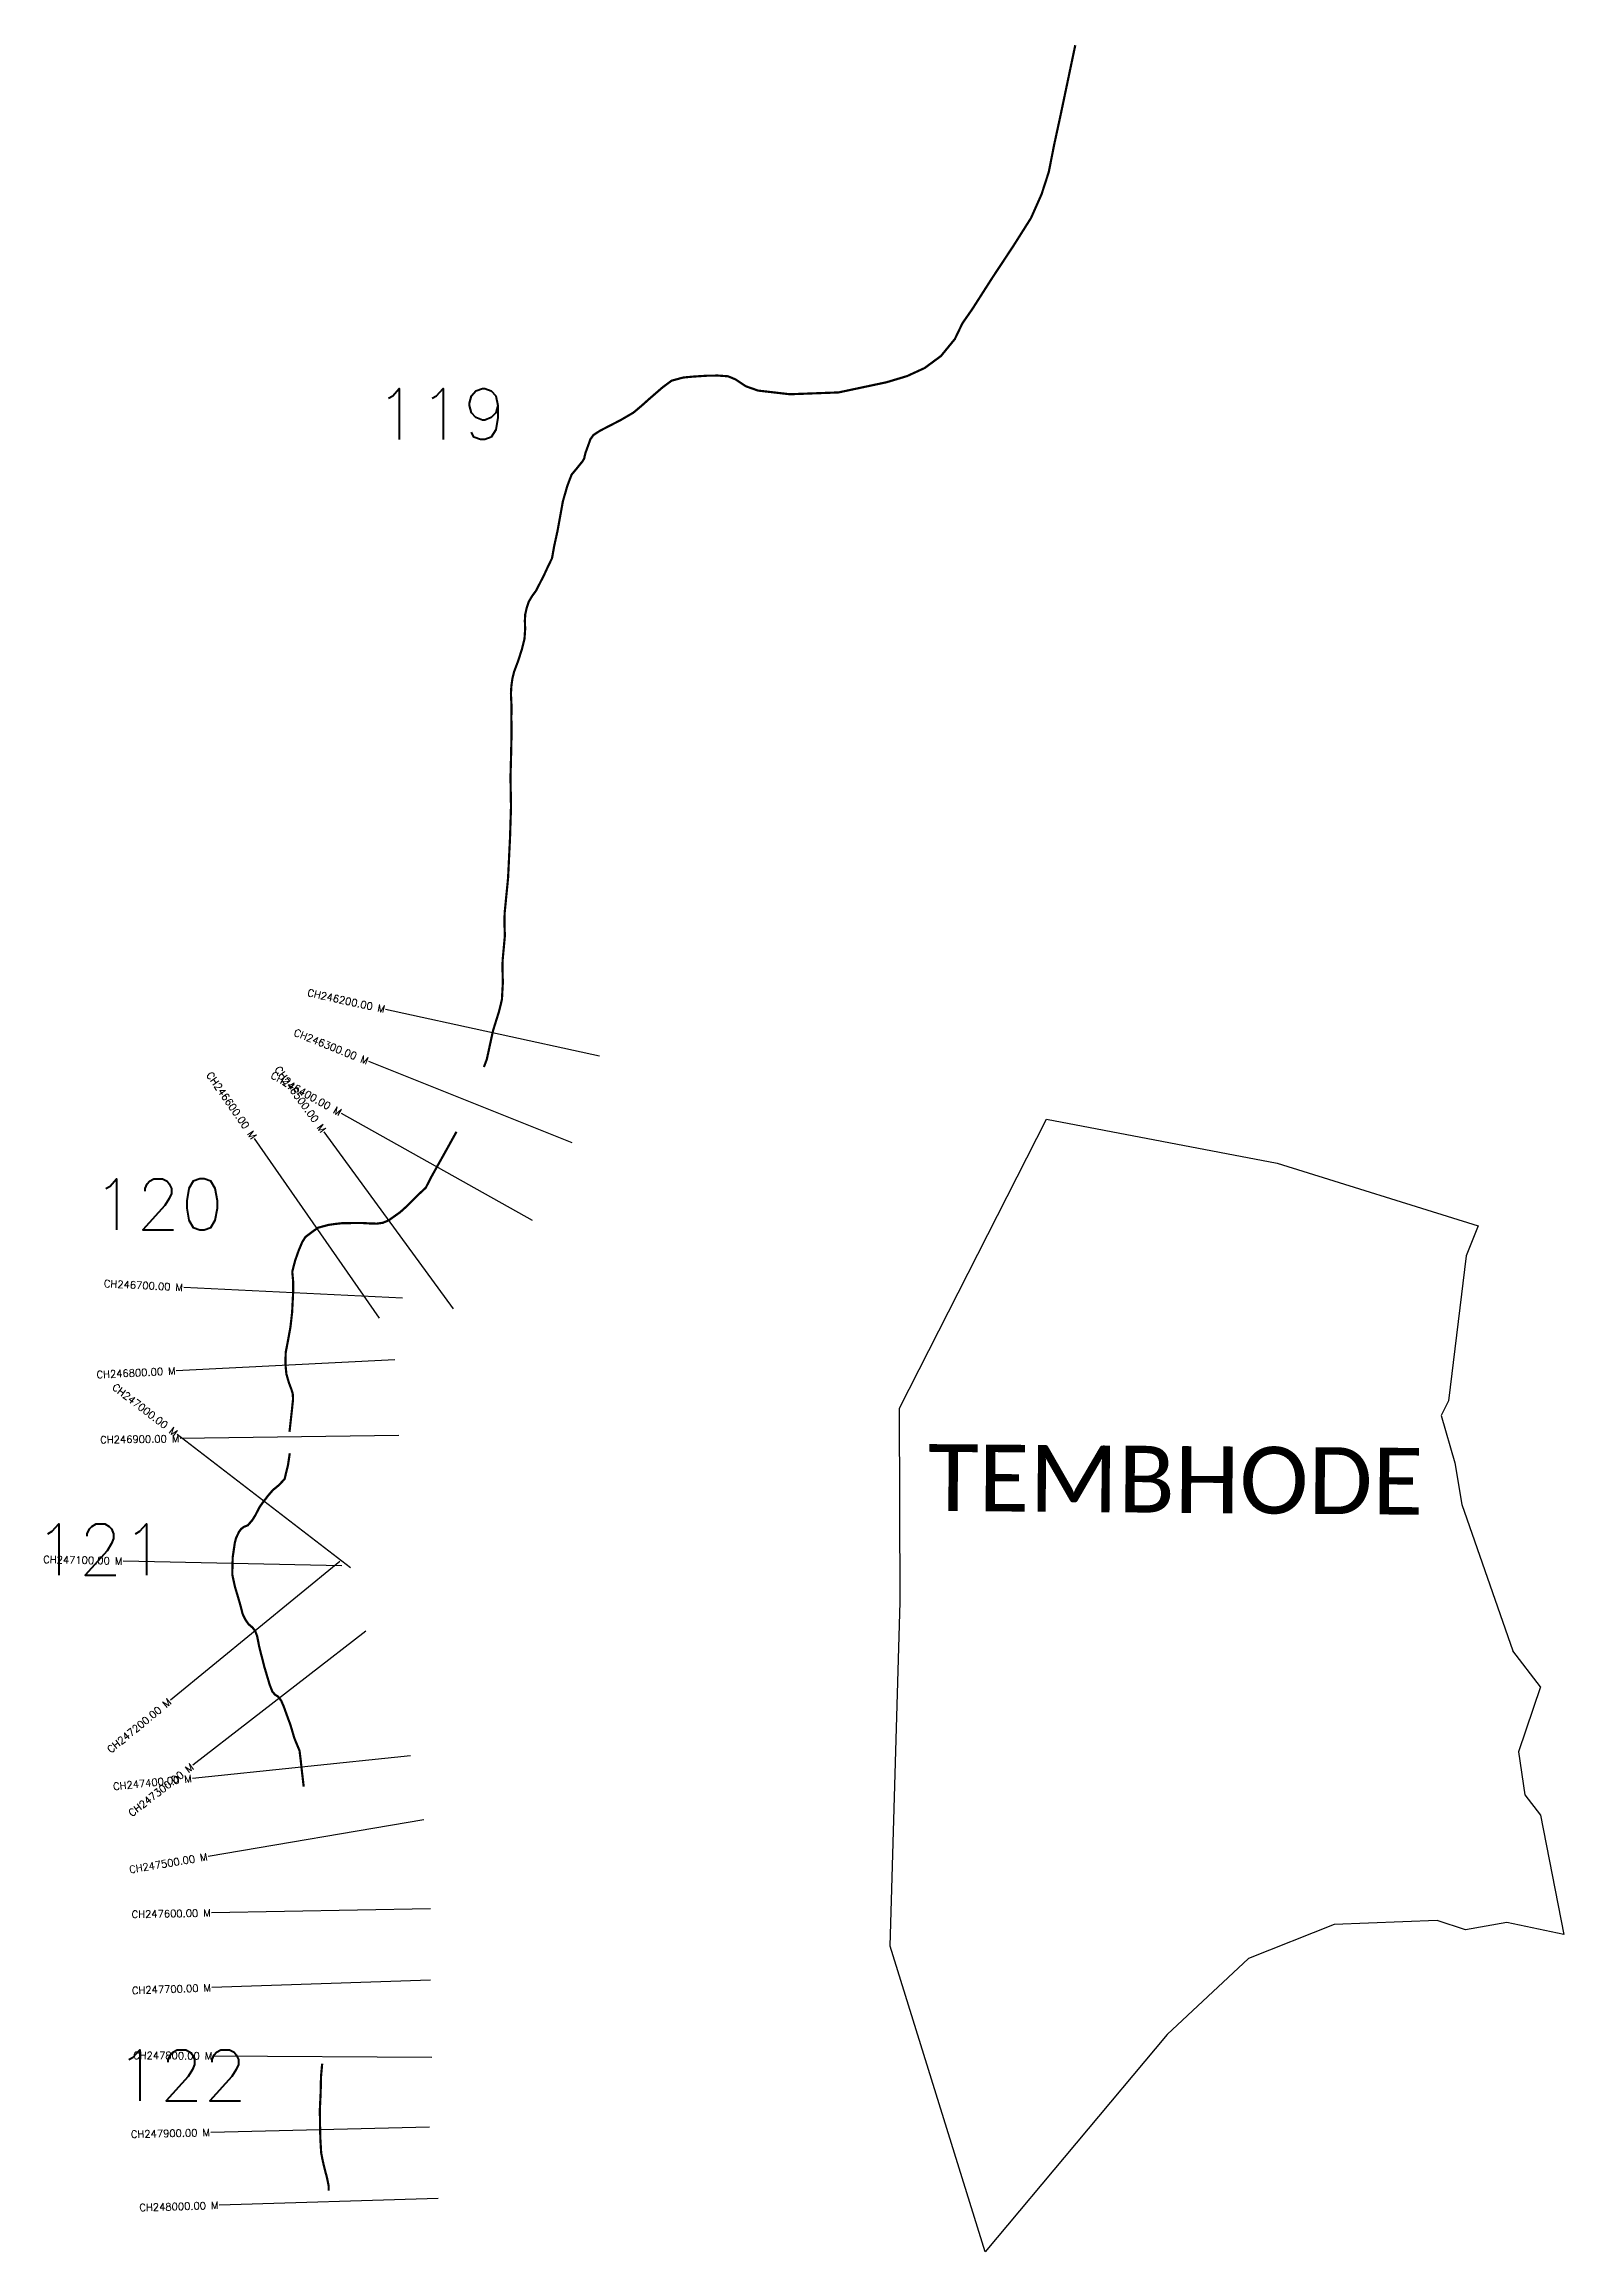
# Model space of a CAD drawing. Header units: metres. Extents: x 278110 to 280192, y 2044595 to 2047619.
import ezdxf
from ezdxf.enums import TextEntityAlignment as Align

# ---------------------------------------------------------------- set-up
doc = ezdxf.new("R2010")
doc.units = ezdxf.units.M
for name, color, linetype in [('CS', 134, 'Continuous'), ('CSMark', 6, 'Continuous'), ('NATURALLY PROTECTED', 3, 'Continuous'), ('village', 3, 'Continuous'), ('VILLAGE NAME', 250, 'Continuous')]:
    doc.layers.add(name, color=color, linetype=linetype)
doc.styles.get("Standard").update_dxf_attribs({"font": 'simplex.shx'})

msp = doc.modelspace()

# ---------------------------------------------------------------- linework, layer by layer
at = {"color": 6, "flags": 128}
msp.add_lwpolyline([(280159.8, 2045369.1), (280122, 2045418.2)], dxfattribs=at)
at = {"layer": 'CS'}
for p, q in [((278870.7, 2046232.9), (278577.6, 2046297)), ((278833, 2046114.4), (278554.4, 2046225.6)), ((278670.4, 2045887), (278493.5, 2046129.2)), ((278778.7, 2046007.9), (278517, 2046154.6)), ((278569.4, 2045874), (278398, 2046120.2)), ((278600.7, 2045901.3), (278301, 2045916.2)), ((278590.4, 2045817), (278290.8, 2045802)), ((278529.6, 2045532), (278291.8, 2045714.8)), ((278595.9, 2045713.3), (278296, 2045709.1)), ((278517.8, 2045534.7), (278217.9, 2045541.3)), ((278514.9, 2045540.9), (278282.7, 2045350.8)), ((278550.5, 2045445.5), (278313.5, 2045261.6)), ((278611.5, 2045274.6), (278313.1, 2045243.7)), ((278630, 2045186.9), (278334.3, 2045136.7)), ((278638.9, 2045065), (278339, 2045059.4)), ((278639.2, 2044967.4), (278339.4, 2044957)), ((278641.1, 2044861.1), (278341.1, 2044863.3)), ((278637.9, 2044766), (278338, 2044758.7)), ((278649.5, 2044668.1), (278349.6, 2044659))]:
    msp.add_line(p, q, dxfattribs=at)
at = {"layer": 'NATURALLY PROTECTED', "const_width": 3, "flags": 128}
for points in [[(279522.5, 2047617.9), (279502, 2047520.4), (279493.6, 2047481.7), (279486.2, 2047444.2), (279476.3, 2047413.7), (279461.8, 2047381.1), (279437.9, 2047343.3), (279408.5, 2047298.8), (279381.6, 2047256.7), (279367.9, 2047237), (279357.5, 2047215.4), (279338.5, 2047192.2), (279316.1, 2047175.7), (279292.1, 2047164.7), (279264.2, 2047156.3), (279198.2, 2047142.3), (279131.5, 2047139.8), (279088, 2047144.8), (279071.2, 2047150.7), (279056.9, 2047160.2), (279046.8, 2047164.4), (279032.8, 2047165.4), (279018, 2047165.2), (278997.9, 2047163.9), (278985.4, 2047162.7), (278969.4, 2047158.4), (278956.8, 2047149), (278939.7, 2047134.2), (278928.4, 2047124.1), (278917.1, 2047114.6), (278899.8, 2047104.5), (278871.3, 2047089.8), (278862.4, 2047084), (278858.1, 2047078.1), (278855.2, 2047069.7), (278851.5, 2047059.7), (278849.6, 2047051.7), (278847.3, 2047047.8), (278839.3, 2047037.9), (278832.4, 2047029.6), (278826.6, 2047014.4), (278820.5, 2046993.2), (278813.2, 2046952.9), (278808.5, 2046931.5), (278805.6, 2046915.1), (278800.6, 2046904.9), (278794.2, 2046891.1), (278783.6, 2046870.5), (278778.1, 2046863), (278773.8, 2046855.7), (278771, 2046847.5), (278768.9, 2046838.2), (278768.4, 2046829.6), (278768.8, 2046818.4), (278767.9, 2046804.6), (278764.3, 2046790.4), (278759.3, 2046774.7), (278753.6, 2046759.6), (278751.4, 2046750.6), (278750, 2046741), (278749.3, 2046729.8), (278750.1, 2046712.6), (278749.9, 2046695.7), (278750.2, 2046677.8), (278749.6, 2046648.8), (278748.7, 2046614.9), (278749.4, 2046574.6), (278748.1, 2046533.3), (278745.4, 2046477.2), (278740.7, 2046429.3), (278740.4, 2046416), (278741, 2046397.8), (278738.4, 2046369.6), (278737.9, 2046364.2), (278737.8, 2046351.7), (278738.2, 2046333.5), (278737, 2046310.8), (278733.1, 2046294.6), (278724.8, 2046268.1), (278716.3, 2046228.9), (278712.3, 2046218.2)], [(278674.7, 2046129.5), (278663.3, 2046108.9), (278640.5, 2046068.1), (278632.6, 2046052.7), (278622.2, 2046043.1), (278608, 2046028.7), (278597.3, 2046019.1), (278587.4, 2046012.1), (278581.9, 2046008.1), (278573.9, 2046004.8), (278565.6, 2046003.6), (278555.3, 2046003.9), (278545, 2046004.5), (278532.5, 2046004.4), (278518.6, 2046004.3), (278507.9, 2046003.1), (278499, 2046001.8), (278485, 2045998), (278479.2, 2045993.9), (278467.8, 2045985.4), (278463.3, 2045978.2), (278458.5, 2045966.8), (278453.6, 2045952.9), (278449.7, 2045937.7), (278450.9, 2045924.5), (278450.9, 2045909.2), (278449.5, 2045882), (278447.2, 2045861.8), (278443.7, 2045842.6), (278440.8, 2045827.6), (278440.3, 2045814.4), (278440.8, 2045806.1), (278441.7, 2045797.3), (278445.3, 2045785), (278448.4, 2045777), (278450.3, 2045770.9), (278450.8, 2045763.3), (278448.9, 2045745.1), (278445.9, 2045718.4)], [(278446.3, 2045689.1), (278443.9, 2045673.1), (278439.2, 2045653.7), (278431.1, 2045645.1), (278423.3, 2045638.8), (278417, 2045631.5), (278409.3, 2045621.5), (278404.6, 2045614.9), (278402, 2045609.7), (278399.3, 2045604.4), (278395.1, 2045597.6), (278388.9, 2045590.4), (278383.2, 2045588.1), (278379.7, 2045585.4), (278376.9, 2045581.7), (278372.6, 2045572.7), (278371, 2045566.3), (278368.1, 2045546.7), (278367.5, 2045522.9), (278371.2, 2045506), (278375.2, 2045492.7), (278378.4, 2045481.7), (278381.7, 2045468.9), (278385.2, 2045461.6), (278389.7, 2045455), (278395.1, 2045450.4), (278398.8, 2045445.8), (278401.5, 2045438.8), (278404.5, 2045423.7), (278411.5, 2045396.3), (278418.8, 2045371.8), (278422.4, 2045362.6), (278426.2, 2045358.2), (278430.3, 2045355.7), (278434.5, 2045350.3), (278438, 2045342.2), (278443, 2045328.3), (278447.2, 2045317), (278452.6, 2045298.6), (278459.7, 2045281.5), (278461.3, 2045268.3), (278462.7, 2045255.4), (278465.4, 2045232.2)], [(278490.7, 2044852.9), (278489.1, 2044835.2), (278488.6, 2044813.1), (278487.5, 2044789.6), (278487.8, 2044766.8), (278488.2, 2044749.7), (278489.3, 2044730.9), (278490.9, 2044722.5), (278493.1, 2044712.6), (278497.3, 2044696.4), (278499.5, 2044685.8), (278499.5, 2044678.7)]]:
    msp.add_lwpolyline(points, dxfattribs=at)
at = {"layer": 'village', "color": 6}
for points in [[(280138.5, 2045221.3, 0), (280159.9, 2045193.1, 0), (280191.9, 2045030, 0), (280113.6, 2045046.1, 0), (280057, 2045036, 0), (280018.5, 2045049.1, 0), (279877.2, 2045043.7, 0), (279760, 2044996.8, 0), (279648.2, 2044893, 0), (279399.2, 2044595, 0), (279268.7, 2045013.6, 0), (279282.4, 2045485.5, 0), (279281.9, 2045751, 0), (279483.2, 2046146.5, 0), (279799, 2046086.3, 0), (280074.7, 2046000.6, 0), (280057.9, 2045959.3, 0), (280033.9, 2045760.8, 0), (280024, 2045740.6, 0), (280042.6, 2045675.9, 0), (280052.1, 2045618.7, 0), (280122, 2045418.2, 0)], [(280159.8, 2045369.1, 0), (280129.6, 2045280.1, 0), (280138.5, 2045221.3, 0)]]:
    msp.add_polyline3d(points, dxfattribs=at)

# ---------------------------------------------------------------- texts
at = {"char_height": 70, "attachment_point": 1}
for s, insert in [('119', (278563.4, 2047147.8)), ('120', (278176.1, 2046064.9)), ('121', (278096.9, 2045592.2)), ('122', (278207.9, 2044871.7))]:
    msp.add_mtext_dynamic_manual_height_columns(s, width=95.172, gutter_width=1, heights=[0], dxfattribs=dict(at, insert=insert))
at = {"layer": 'CSMark'}
for s, rotation, p in [('CH246200.00 M', 347.6697, (278576.7, 2046297.2)), ('CH246300.00 M', 338.2345, (278553.4, 2046226)), ('CH246600.00 M', 304.8411, (278397.4, 2046121)), ('CH246400.00 M', 330.7383, (278516.1, 2046155.1)), ('CH246500.00 M', 306.1455, (278492.9, 2046130.1)), ('CH246700.00 M', 357.1475, (278300, 2045916.2)), ('CH246800.00 M', 2.8641, (278289.8, 2045802)), ('CH247000.00 M', 322.4481, (278291, 2045715.4)), ('CH246900.00 M', 0.803, (278295, 2045709.1)), ('CH247100.00 M', 358.7437, (278216.9, 2045541.3)), ('CH247200.00 M', 39.303, (278281.9, 2045350.2)), ('CH247300.00 M', 37.8068, (278312.7, 2045261)), ('CH247400.00 M', 5.9074, (278312.1, 2045243.6)), ('CH247500.00 M', 9.633, (278333.3, 2045136.6)), ('CH247600.00 M', 1.065, (278338, 2045059.4)), ('CH247700.00 M', 1.9939, (278338.4, 2044956.9)), ('CH247800.00 M', 359.5718, (278340.1, 2044863.4)), ('CH247900.00 M', 1.3931, (278337, 2044758.7)), ('CH248000.00 M', 1.7489, (278348.6, 2044658.9))]:
    msp.add_text(s, height=10, rotation=rotation, dxfattribs=at).set_placement(p, align=Align.MIDDLE_RIGHT)
at = {"layer": 'VILLAGE NAME', "insert": (279320.9, 2045701.6), "char_height": 91.425, "attachment_point": 1, "rotation": 359.5442}
msp.add_mtext_dynamic_manual_height_columns('{\\fCalibri|b0|i0|c0|p34;TEMBHODE}', width=798.716, gutter_width=457.1, heights=[0], dxfattribs=at)

doc.saveas('drawing.dxf')
